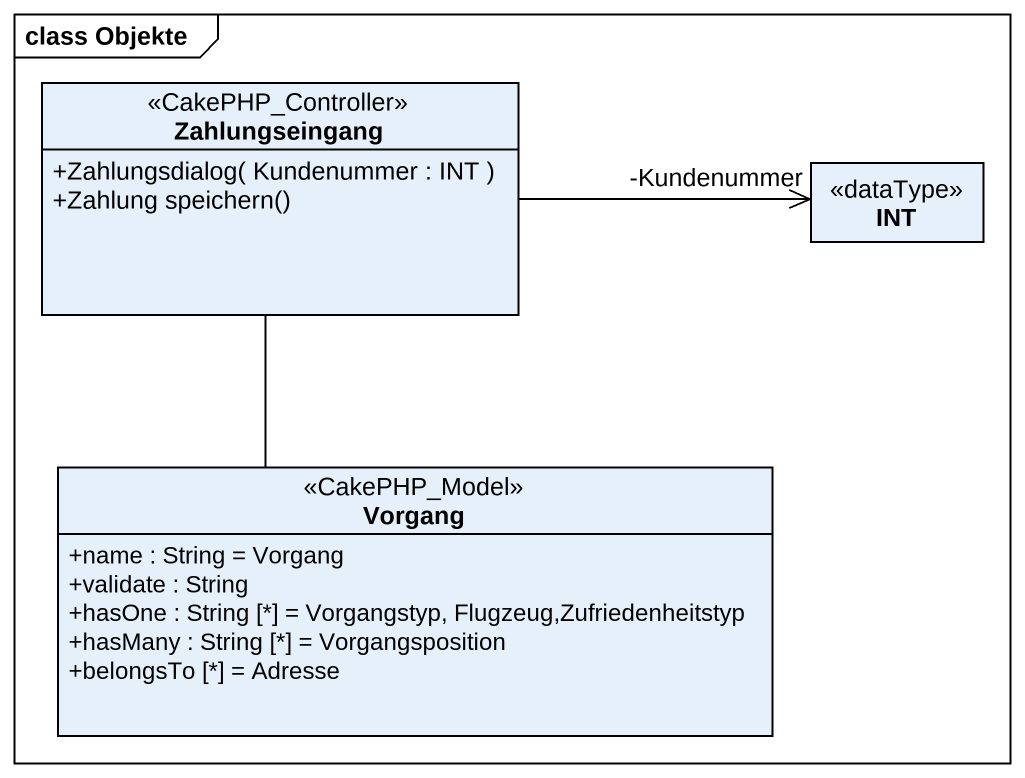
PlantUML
@startuml
mainframe class Objekte
hide circle
hide empty members
skinparam classAttributeIconSize 0
class Zahlungseingang <<CakePHP_Controller>> {
  +Zahlungsdialog( Kundenummer : INT )
  +Zahlung speichern()
}
class INT <<dataType>>
class Vorgang <<CakePHP_Model>> {
  +name : String = Vorgang
  +validate : String
  +hasOne : String [*] = Vorgangstyp, Flugzeug,Zufriedenheitstyp
  +hasMany : String [*] = Vorgangsposition
  +belongsTo [*] = Adresse
}
Zahlungseingang -- Vorgang
INT "-Kundenummer" <-left- Zahlungseingang
@enduml
